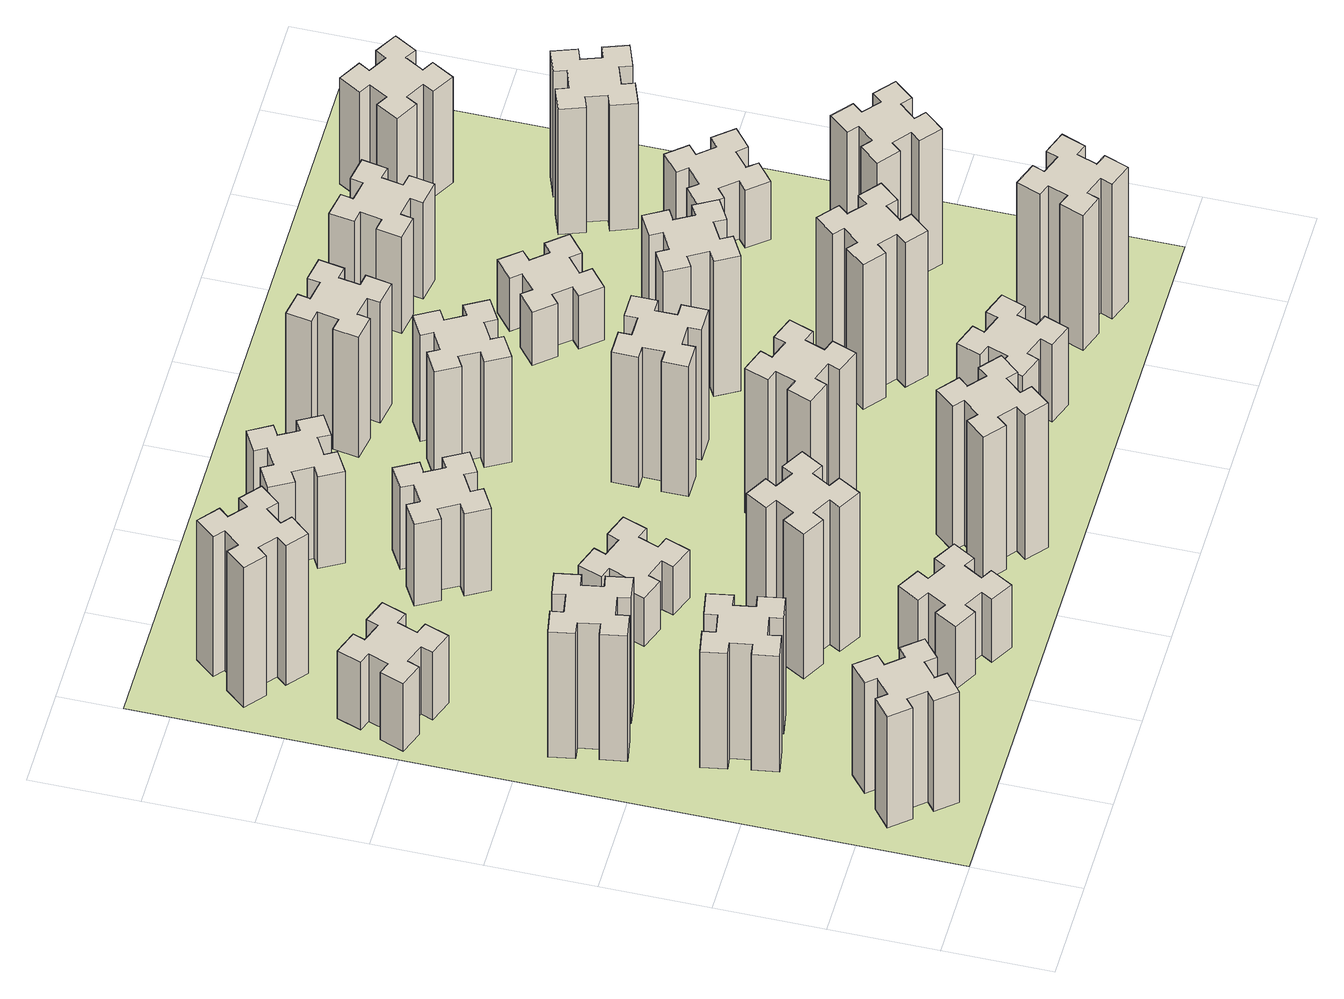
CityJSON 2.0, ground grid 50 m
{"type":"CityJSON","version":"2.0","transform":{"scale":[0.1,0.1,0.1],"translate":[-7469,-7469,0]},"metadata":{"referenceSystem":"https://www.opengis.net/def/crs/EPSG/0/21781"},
"CityObjects":{
"building1":{"type":"Building","attributes":{"class":"1000","function":"1000","usage":"1000","yearOfConstruction":2016,"roofType":"1000","measuredHeight":69,"storeysAboveGround":30,"storeysBelowGround":0},"geometry":[{"type":"Solid","lod":"1","boundaries":[[[[0,1,2,3,4,5,6,7,8,9,10,11,12,13,14,15,16,17,18,19]],[[17,16,20,21]],[[16,15,22,20]],[[15,14,23,22]],[[14,13,24,23]],[[13,12,25,24]],[[12,11,26,25]],[[11,10,27,26]],[[10,9,28,27]],[[9,8,29,28]],[[8,7,30,29]],[[7,6,31,30]],[[6,5,32,31]],[[5,4,33,32]],[[4,3,34,33]],[[3,2,35,34]],[[2,1,36,35]],[[1,0,37,36]],[[0,19,38,37]],[[19,18,39,38]],[[18,17,21,39]],[[24,25,26,27,28,29,30,31,32,33,34,35,36,37,38,39,21,20,22,23]]]]}]},
"building2":{"type":"Building","attributes":{"class":"1000","function":"1000","usage":"1000","yearOfConstruction":2016,"roofType":"1000","measuredHeight":72,"storeysAboveGround":30,"storeysBelowGround":0},"geometry":[{"type":"Solid","lod":"1","boundaries":[[[[40,41,42,43,44,45,46,47,48,49,50,51,52,53,54,55,56,57,58,59]],[[57,56,60,61]],[[56,55,62,60]],[[55,54,63,62]],[[54,53,64,63]],[[53,52,65,64]],[[52,51,66,65]],[[51,50,67,66]],[[50,49,68,67]],[[49,48,69,68]],[[48,47,70,69]],[[47,46,71,70]],[[46,45,72,71]],[[45,44,73,72]],[[44,43,74,73]],[[43,42,75,74]],[[42,41,76,75]],[[41,40,77,76]],[[40,59,78,77]],[[59,58,79,78]],[[58,57,61,79]],[[64,65,66,67,68,69,70,71,72,73,74,75,76,77,78,79,61,60,62,63]]]]}]},
"building3":{"type":"Building","attributes":{"class":"1000","function":"1000","usage":"1000","yearOfConstruction":2016,"roofType":"1000","measuredHeight":78,"storeysAboveGround":30,"storeysBelowGround":0},"geometry":[{"type":"Solid","lod":"1","boundaries":[[[[80,81,82,83,84,85,86,87,88,89,90,91,92,93,94,95,96,97,98,99]],[[97,96,100,101]],[[96,95,102,100]],[[95,94,103,102]],[[94,93,104,103]],[[93,92,105,104]],[[92,91,106,105]],[[91,90,107,106]],[[90,89,108,107]],[[89,88,109,108]],[[88,87,110,109]],[[87,86,111,110]],[[86,85,112,111]],[[85,84,113,112]],[[84,83,114,113]],[[83,82,115,114]],[[82,81,116,115]],[[81,80,117,116]],[[80,99,118,117]],[[99,98,119,118]],[[98,97,101,119]],[[104,105,106,107,108,109,110,111,112,113,114,115,116,117,118,119,101,100,102,103]]]]}]},
"building4":{"type":"Building","attributes":{"class":"1000","function":"1000","usage":"1000","yearOfConstruction":2016,"roofType":"1000","measuredHeight":42,"storeysAboveGround":30,"storeysBelowGround":0},"geometry":[{"type":"Solid","lod":"1","boundaries":[[[[120,121,122,123,124,125,126,127,128,129,130,131,132,133,134,135,136,137,138,139]],[[137,136,140,141]],[[136,135,142,140]],[[135,134,143,142]],[[134,133,144,143]],[[133,132,145,144]],[[132,131,146,145]],[[131,130,147,146]],[[130,129,148,147]],[[129,128,149,148]],[[128,127,150,149]],[[127,126,151,150]],[[126,125,152,151]],[[125,124,153,152]],[[124,123,154,153]],[[123,122,155,154]],[[122,121,156,155]],[[121,120,157,156]],[[120,139,158,157]],[[139,138,159,158]],[[138,137,141,159]],[[144,145,146,147,148,149,150,151,152,153,154,155,156,157,158,159,141,140,142,143]]]]}]},
"building5":{"type":"Building","attributes":{"class":"1000","function":"1000","usage":"1000","yearOfConstruction":2016,"roofType":"1000","measuredHeight":39,"storeysAboveGround":30,"storeysBelowGround":0},"geometry":[{"type":"Solid","lod":"1","boundaries":[[[[160,161,162,163,164,165,166,167,168,169,170,171,172,173,174,175,176,177,178,179]],[[177,176,180,181]],[[176,175,182,180]],[[175,174,183,182]],[[174,173,184,183]],[[173,172,185,184]],[[172,171,186,185]],[[171,170,187,186]],[[170,169,188,187]],[[169,168,189,188]],[[168,167,190,189]],[[167,166,191,190]],[[166,165,192,191]],[[165,164,193,192]],[[164,163,194,193]],[[163,162,195,194]],[[162,161,196,195]],[[161,160,197,196]],[[160,179,198,197]],[[179,178,199,198]],[[178,177,181,199]],[[184,185,186,187,188,189,190,191,192,193,194,195,196,197,198,199,181,180,182,183]]]]}]},
"building6":{"type":"Building","attributes":{"class":"1000","function":"1000","usage":"1000","yearOfConstruction":2016,"roofType":"1000","measuredHeight":87,"storeysAboveGround":30,"storeysBelowGround":0},"geometry":[{"type":"Solid","lod":"1","boundaries":[[[[200,201,202,203,204,205,206,207,208,209,210,211,212,213,214,215,216,217,218,219]],[[217,216,220,221]],[[216,215,222,220]],[[215,214,223,222]],[[214,213,224,223]],[[213,212,225,224]],[[212,211,226,225]],[[211,210,227,226]],[[210,209,228,227]],[[209,208,229,228]],[[208,207,230,229]],[[207,206,231,230]],[[206,205,232,231]],[[205,204,233,232]],[[204,203,234,233]],[[203,202,235,234]],[[202,201,236,235]],[[201,200,237,236]],[[200,219,238,237]],[[219,218,239,238]],[[218,217,221,239]],[[224,225,226,227,228,229,230,231,232,233,234,235,236,237,238,239,221,220,222,223]]]]}]},
"building7":{"type":"Building","attributes":{"class":"1000","function":"1000","usage":"1000","yearOfConstruction":2016,"roofType":"1000","measuredHeight":90,"storeysAboveGround":30,"storeysBelowGround":0},"geometry":[{"type":"Solid","lod":"1","boundaries":[[[[240,241,242,243,244,245,246,247,248,249,250,251,252,253,254,255,256,257,258,259]],[[257,256,260,261]],[[256,255,262,260]],[[255,254,263,262]],[[254,253,264,263]],[[253,252,265,264]],[[252,251,266,265]],[[251,250,267,266]],[[250,249,268,267]],[[249,248,269,268]],[[248,247,270,269]],[[247,246,271,270]],[[246,245,272,271]],[[245,244,273,272]],[[244,243,274,273]],[[243,242,275,274]],[[242,241,276,275]],[[241,240,277,276]],[[240,259,278,277]],[[259,258,279,278]],[[258,257,261,279]],[[264,265,266,267,268,269,270,271,272,273,274,275,276,277,278,279,261,260,262,263]]]]}]},
"building8":{"type":"Building","attributes":{"class":"1000","function":"1000","usage":"1000","yearOfConstruction":2016,"roofType":"1000","measuredHeight":30,"storeysAboveGround":30,"storeysBelowGround":0},"geometry":[{"type":"Solid","lod":"1","boundaries":[[[[280,281,282,283,284,285,286,287,288,289,290,291,292,293,294,295,296,297,298,299]],[[297,296,300,301]],[[296,295,302,300]],[[295,294,303,302]],[[294,293,304,303]],[[293,292,305,304]],[[292,291,306,305]],[[291,290,307,306]],[[290,289,308,307]],[[289,288,309,308]],[[288,287,310,309]],[[287,286,311,310]],[[286,285,312,311]],[[285,284,313,312]],[[284,283,314,313]],[[283,282,315,314]],[[282,281,316,315]],[[281,280,317,316]],[[280,299,318,317]],[[299,298,319,318]],[[298,297,301,319]],[[304,305,306,307,308,309,310,311,312,313,314,315,316,317,318,319,301,300,302,303]]]]}]},
"building9":{"type":"Building","attributes":{"class":"1000","function":"1000","usage":"1000","yearOfConstruction":2016,"roofType":"1000","measuredHeight":51,"storeysAboveGround":30,"storeysBelowGround":0},"geometry":[{"type":"Solid","lod":"1","boundaries":[[[[320,321,322,323,324,325,326,327,328,329,330,331,332,333,334,335,336,337,338,339]],[[337,336,340,341]],[[336,335,342,340]],[[335,334,343,342]],[[334,333,344,343]],[[333,332,345,344]],[[332,331,346,345]],[[331,330,347,346]],[[330,329,348,347]],[[329,328,349,348]],[[328,327,350,349]],[[327,326,351,350]],[[326,325,352,351]],[[325,324,353,352]],[[324,323,354,353]],[[323,322,355,354]],[[322,321,356,355]],[[321,320,357,356]],[[320,339,358,357]],[[339,338,359,358]],[[338,337,341,359]],[[344,345,346,347,348,349,350,351,352,353,354,355,356,357,358,359,341,340,342,343]]]]}]},
"building10":{"type":"Building","attributes":{"class":"1000","function":"1000","usage":"1000","yearOfConstruction":2016,"roofType":"1000","measuredHeight":90,"storeysAboveGround":30,"storeysBelowGround":0},"geometry":[{"type":"Solid","lod":"1","boundaries":[[[[360,361,362,363,364,365,366,367,368,369,370,371,372,373,374,375,376,377,378,379]],[[377,376,380,381]],[[376,375,382,380]],[[375,374,383,382]],[[374,373,384,383]],[[373,372,385,384]],[[372,371,386,385]],[[371,370,387,386]],[[370,369,388,387]],[[369,368,389,388]],[[368,367,390,389]],[[367,366,391,390]],[[366,365,392,391]],[[365,364,393,392]],[[364,363,394,393]],[[363,362,395,394]],[[362,361,396,395]],[[361,360,397,396]],[[360,379,398,397]],[[379,378,399,398]],[[378,377,381,399]],[[384,385,386,387,388,389,390,391,392,393,394,395,396,397,398,399,381,380,382,383]]]]}]},
"building11":{"type":"Building","attributes":{"class":"1000","function":"1000","usage":"1000","yearOfConstruction":2016,"roofType":"1000","measuredHeight":57,"storeysAboveGround":30,"storeysBelowGround":0},"geometry":[{"type":"Solid","lod":"1","boundaries":[[[[400,401,402,403,404,405,406,407,408,409,410,411,412,413,414,415,416,417,418,419]],[[417,416,420,421]],[[416,415,422,420]],[[415,414,423,422]],[[414,413,424,423]],[[413,412,425,424]],[[412,411,426,425]],[[411,410,427,426]],[[410,409,428,427]],[[409,408,429,428]],[[408,407,430,429]],[[407,406,431,430]],[[406,405,432,431]],[[405,404,433,432]],[[404,403,434,433]],[[403,402,435,434]],[[402,401,436,435]],[[401,400,437,436]],[[400,419,438,437]],[[419,418,439,438]],[[418,417,421,439]],[[424,425,426,427,428,429,430,431,432,433,434,435,436,437,438,439,421,420,422,423]]]]}]},
"building12":{"type":"Building","attributes":{"class":"1000","function":"1000","usage":"1000","yearOfConstruction":2016,"roofType":"1000","measuredHeight":90,"storeysAboveGround":30,"storeysBelowGround":0},"geometry":[{"type":"Solid","lod":"1","boundaries":[[[[440,441,442,443,444,445,446,447,448,449,450,451,452,453,454,455,456,457,458,459]],[[457,456,460,461]],[[456,455,462,460]],[[455,454,463,462]],[[454,453,464,463]],[[453,452,465,464]],[[452,451,466,465]],[[451,450,467,466]],[[450,449,468,467]],[[449,448,469,468]],[[448,447,470,469]],[[447,446,471,470]],[[446,445,472,471]],[[445,444,473,472]],[[444,443,474,473]],[[443,442,475,474]],[[442,441,476,475]],[[441,440,477,476]],[[440,459,478,477]],[[459,458,479,478]],[[458,457,461,479]],[[464,465,466,467,468,469,470,471,472,473,474,475,476,477,478,479,461,460,462,463]]]]}]},
"building13":{"type":"Building","attributes":{"class":"1000","function":"1000","usage":"1000","yearOfConstruction":2016,"roofType":"1000","measuredHeight":81,"storeysAboveGround":30,"storeysBelowGround":0},"geometry":[{"type":"Solid","lod":"1","boundaries":[[[[480,481,482,483,484,485,486,487,488,489,490,491,492,493,494,495,496,497,498,499]],[[497,496,500,501]],[[496,495,502,500]],[[495,494,503,502]],[[494,493,504,503]],[[493,492,505,504]],[[492,491,506,505]],[[491,490,507,506]],[[490,489,508,507]],[[489,488,509,508]],[[488,487,510,509]],[[487,486,511,510]],[[486,485,512,511]],[[485,484,513,512]],[[484,483,514,513]],[[483,482,515,514]],[[482,481,516,515]],[[481,480,517,516]],[[480,499,518,517]],[[499,498,519,518]],[[498,497,501,519]],[[504,505,506,507,508,509,510,511,512,513,514,515,516,517,518,519,501,500,502,503]]]]}]},
"building14":{"type":"Building","attributes":{"class":"1000","function":"1000","usage":"1000","yearOfConstruction":2016,"roofType":"1000","measuredHeight":66,"storeysAboveGround":30,"storeysBelowGround":0},"geometry":[{"type":"Solid","lod":"1","boundaries":[[[[520,521,522,523,524,525,526,527,528,529,530,531,532,533,534,535,536,537,538,539]],[[537,536,540,541]],[[536,535,542,540]],[[535,534,543,542]],[[534,533,544,543]],[[533,532,545,544]],[[532,531,546,545]],[[531,530,547,546]],[[530,529,548,547]],[[529,528,549,548]],[[528,527,550,549]],[[527,526,551,550]],[[526,525,552,551]],[[525,524,553,552]],[[524,523,554,553]],[[523,522,555,554]],[[522,521,556,555]],[[521,520,557,556]],[[520,539,558,557]],[[539,538,559,558]],[[538,537,541,559]],[[544,545,546,547,548,549,550,551,552,553,554,555,556,557,558,559,541,540,542,543]]]]}]},
"building15":{"type":"Building","attributes":{"class":"1000","function":"1000","usage":"1000","yearOfConstruction":2016,"roofType":"1000","measuredHeight":48,"storeysAboveGround":30,"storeysBelowGround":0},"geometry":[{"type":"Solid","lod":"1","boundaries":[[[[560,561,562,563,564,565,566,567,568,569,570,571,572,573,574,575,576,577,578,579]],[[577,576,580,581]],[[576,575,582,580]],[[575,574,583,582]],[[574,573,584,583]],[[573,572,585,584]],[[572,571,586,585]],[[571,570,587,586]],[[570,569,588,587]],[[569,568,589,588]],[[568,567,590,589]],[[567,566,591,590]],[[566,565,592,591]],[[565,564,593,592]],[[564,563,594,593]],[[563,562,595,594]],[[562,561,596,595]],[[561,560,597,596]],[[560,579,598,597]],[[579,578,599,598]],[[578,577,581,599]],[[584,585,586,587,588,589,590,591,592,593,594,595,596,597,598,599,581,580,582,583]]]]}]},
"building16":{"type":"Building","attributes":{"class":"1000","function":"1000","usage":"1000","yearOfConstruction":2016,"roofType":"1000","measuredHeight":75,"storeysAboveGround":30,"storeysBelowGround":0},"geometry":[{"type":"Solid","lod":"1","boundaries":[[[[600,601,602,603,604,605,606,607,608,609,610,611,612,613,614,615,616,617,618,619]],[[617,616,620,621]],[[616,615,622,620]],[[615,614,623,622]],[[614,613,624,623]],[[613,612,625,624]],[[612,611,626,625]],[[611,610,627,626]],[[610,609,628,627]],[[609,608,629,628]],[[608,607,630,629]],[[607,606,631,630]],[[606,605,632,631]],[[605,604,633,632]],[[604,603,634,633]],[[603,602,635,634]],[[602,601,636,635]],[[601,600,637,636]],[[600,619,638,637]],[[619,618,639,638]],[[618,617,621,639]],[[624,625,626,627,628,629,630,631,632,633,634,635,636,637,638,639,621,620,622,623]]]]}]},
"building17":{"type":"Building","attributes":{"class":"1000","function":"1000","usage":"1000","yearOfConstruction":2016,"roofType":"1000","measuredHeight":90,"storeysAboveGround":30,"storeysBelowGround":0},"geometry":[{"type":"Solid","lod":"1","boundaries":[[[[640,641,642,643,644,645,646,647,648,649,650,651,652,653,654,655,656,657,658,659]],[[657,656,660,661]],[[656,655,662,660]],[[655,654,663,662]],[[654,653,664,663]],[[653,652,665,664]],[[652,651,666,665]],[[651,650,667,666]],[[650,649,668,667]],[[649,648,669,668]],[[648,647,670,669]],[[647,646,671,670]],[[646,645,672,671]],[[645,644,673,672]],[[644,643,674,673]],[[643,642,675,674]],[[642,641,676,675]],[[641,640,677,676]],[[640,659,678,677]],[[659,658,679,678]],[[658,657,661,679]],[[664,665,666,667,668,669,670,671,672,673,674,675,676,677,678,679,661,660,662,663]]]]}]},
"building18":{"type":"Building","attributes":{"class":"1000","function":"1000","usage":"1000","yearOfConstruction":2016,"roofType":"1000","measuredHeight":84,"storeysAboveGround":30,"storeysBelowGround":0},"geometry":[{"type":"Solid","lod":"1","boundaries":[[[[680,681,682,683,684,685,686,687,688,689,690,691,692,693,694,695,696,697,698,699]],[[697,696,700,701]],[[696,695,702,700]],[[695,694,703,702]],[[694,693,704,703]],[[693,692,705,704]],[[692,691,706,705]],[[691,690,707,706]],[[690,689,708,707]],[[689,688,709,708]],[[688,687,710,709]],[[687,686,711,710]],[[686,685,712,711]],[[685,684,713,712]],[[684,683,714,713]],[[683,682,715,714]],[[682,681,716,715]],[[681,680,717,716]],[[680,699,718,717]],[[699,698,719,718]],[[698,697,701,719]],[[704,705,706,707,708,709,710,711,712,713,714,715,716,717,718,719,701,700,702,703]]]]}]},
"building19":{"type":"Building","attributes":{"class":"1000","function":"1000","usage":"1000","yearOfConstruction":2016,"roofType":"1000","measuredHeight":33,"storeysAboveGround":30,"storeysBelowGround":0},"geometry":[{"type":"Solid","lod":"1","boundaries":[[[[720,721,722,723,724,725,726,727,728,729,730,731,732,733,734,735,736,737,738,739]],[[737,736,740,741]],[[736,735,742,740]],[[735,734,743,742]],[[734,733,744,743]],[[733,732,745,744]],[[732,731,746,745]],[[731,730,747,746]],[[730,729,748,747]],[[729,728,749,748]],[[728,727,750,749]],[[727,726,751,750]],[[726,725,752,751]],[[725,724,753,752]],[[724,723,754,753]],[[723,722,755,754]],[[722,721,756,755]],[[721,720,757,756]],[[720,739,758,757]],[[739,738,759,758]],[[738,737,741,759]],[[744,745,746,747,748,749,750,751,752,753,754,755,756,757,758,759,741,740,742,743]]]]}]},
"building20":{"type":"Building","attributes":{"class":"1000","function":"1000","usage":"1000","yearOfConstruction":2016,"roofType":"1000","measuredHeight":84,"storeysAboveGround":30,"storeysBelowGround":0},"geometry":[{"type":"Solid","lod":"1","boundaries":[[[[760,761,762,763,764,765,766,767,768,769,770,771,772,773,774,775,776,777,778,779]],[[777,776,780,781]],[[776,775,782,780]],[[775,774,783,782]],[[774,773,784,783]],[[773,772,785,784]],[[772,771,786,785]],[[771,770,787,786]],[[770,769,788,787]],[[769,768,789,788]],[[768,767,790,789]],[[767,766,791,790]],[[766,765,792,791]],[[765,764,793,792]],[[764,763,794,793]],[[763,762,795,794]],[[762,761,796,795]],[[761,760,797,796]],[[760,779,798,797]],[[779,778,799,798]],[[778,777,781,799]],[[784,785,786,787,788,789,790,791,792,793,794,795,796,797,798,799,781,780,782,783]]]]}]},
"building21":{"type":"Building","attributes":{"class":"1000","function":"1000","usage":"1000","yearOfConstruction":2016,"roofType":"1000","measuredHeight":60,"storeysAboveGround":30,"storeysBelowGround":0},"geometry":[{"type":"Solid","lod":"1","boundaries":[[[[800,801,802,803,804,805,806,807,808,809,810,811,812,813,814,815,816,817,818,819]],[[817,816,820,821]],[[816,815,822,820]],[[815,814,823,822]],[[814,813,824,823]],[[813,812,825,824]],[[812,811,826,825]],[[811,810,827,826]],[[810,809,828,827]],[[809,808,829,828]],[[808,807,830,829]],[[807,806,831,830]],[[806,805,832,831]],[[805,804,833,832]],[[804,803,834,833]],[[803,802,835,834]],[[802,801,836,835]],[[801,800,837,836]],[[800,819,838,837]],[[819,818,839,838]],[[818,817,821,839]],[[824,825,826,827,828,829,830,831,832,833,834,835,836,837,838,839,821,820,822,823]]]]}]},
"building22":{"type":"Building","attributes":{"class":"1000","function":"1000","usage":"1000","yearOfConstruction":2016,"roofType":"1000","measuredHeight":84,"storeysAboveGround":30,"storeysBelowGround":0},"geometry":[{"type":"Solid","lod":"1","boundaries":[[[[840,841,842,843,844,845,846,847,848,849,850,851,852,853,854,855,856,857,858,859]],[[857,856,860,861]],[[856,855,862,860]],[[855,854,863,862]],[[854,853,864,863]],[[853,852,865,864]],[[852,851,866,865]],[[851,850,867,866]],[[850,849,868,867]],[[849,848,869,868]],[[848,847,870,869]],[[847,846,871,870]],[[846,845,872,871]],[[845,844,873,872]],[[844,843,874,873]],[[843,842,875,874]],[[842,841,876,875]],[[841,840,877,876]],[[840,859,878,877]],[[859,858,879,878]],[[858,857,861,879]],[[864,865,866,867,868,869,870,871,872,873,874,875,876,877,878,879,861,860,862,863]]]]}]},
"building23":{"type":"Building","attributes":{"class":"1000","function":"1000","usage":"1000","yearOfConstruction":2016,"roofType":"1000","measuredHeight":36,"storeysAboveGround":30,"storeysBelowGround":0},"geometry":[{"type":"Solid","lod":"1","boundaries":[[[[880,881,882,883,884,885,886,887,888,889,890,891,892,893,894,895,896,897,898,899]],[[897,896,900,901]],[[896,895,902,900]],[[895,894,903,902]],[[894,893,904,903]],[[893,892,905,904]],[[892,891,906,905]],[[891,890,907,906]],[[890,889,908,907]],[[889,888,909,908]],[[888,887,910,909]],[[887,886,911,910]],[[886,885,912,911]],[[885,884,913,912]],[[884,883,914,913]],[[883,882,915,914]],[[882,881,916,915]],[[881,880,917,916]],[[880,899,918,917]],[[899,898,919,918]],[[898,897,901,919]],[[904,905,906,907,908,909,910,911,912,913,914,915,916,917,918,919,901,900,902,903]]]]}]},
"building24":{"type":"Building","attributes":{"class":"1000","function":"1000","usage":"1000","yearOfConstruction":2016,"roofType":"1000","measuredHeight":78,"storeysAboveGround":30,"storeysBelowGround":0},"geometry":[{"type":"Solid","lod":"1","boundaries":[[[[920,921,922,923,924,925,926,927,928,929,930,931,932,933,934,935,936,937,938,939]],[[937,936,940,941]],[[936,935,942,940]],[[935,934,943,942]],[[934,933,944,943]],[[933,932,945,944]],[[932,931,946,945]],[[931,930,947,946]],[[930,929,948,947]],[[929,928,949,948]],[[928,927,950,949]],[[927,926,951,950]],[[926,925,952,951]],[[925,924,953,952]],[[924,923,954,953]],[[923,922,955,954]],[[922,921,956,955]],[[921,920,957,956]],[[920,939,958,957]],[[939,938,959,958]],[[938,937,941,959]],[[944,945,946,947,948,949,950,951,952,953,954,955,956,957,958,959,941,940,942,943]]]]}]},
"building25":{"type":"Building","attributes":{"class":"1000","function":"1000","usage":"1000","yearOfConstruction":2016,"roofType":"1000","measuredHeight":66,"storeysAboveGround":30,"storeysBelowGround":0},"geometry":[{"type":"Solid","lod":"1","boundaries":[[[[960,961,962,963,964,965,966,967,968,969,970,971,972,973,974,975,976,977,978,979]],[[977,976,980,981]],[[976,975,982,980]],[[975,974,983,982]],[[974,973,984,983]],[[973,972,985,984]],[[972,971,986,985]],[[971,970,987,986]],[[970,969,988,987]],[[969,968,989,988]],[[968,967,990,989]],[[967,966,991,990]],[[966,965,992,991]],[[965,964,993,992]],[[964,963,994,993]],[[963,962,995,994]],[[962,961,996,995]],[[961,960,997,996]],[[960,979,998,997]],[[979,978,999,998]],[[978,977,981,999]],[[984,985,986,987,988,989,990,991,992,993,994,995,996,997,998,999,981,980,982,983]]]]}]},
"landuse1":{"type":"LandUse","attributes":{"name":"plot1","function":"1010"},"geometry":[{"type":"MultiSurface","lod":"1","boundaries":[[[1000,1001,1002,1003]]]}]}
},
"vertices":[
[492,408,0],[427,484,0],[473,523,0],[396,615,0],[304,538,0],[343,492,0],[266,427,0],[228,473,0],[136,396,0],[213,304,0],[259,343,0],[323,266,0],[277,228,0],[354,136,0],[446,213,0],[408,259,0],[484,323,0],[523,277,0],[615,354,0],[538,446,0],[484,323,690],[523,277,690],[408,259,690],[446,213,690],[354,136,690],[277,228,690],[323,266,690],[259,343,690],[213,304,690],[136,396,690],[228,473,690],[266,427,690],[343,492,690],[304,538,690],[396,615,690],[473,523,690],[427,484,690],[492,408,690],[538,446,690],[615,354,690],
[505,1232,0],[407,1215,0],[397,1274,0],[278,1253,0],[299,1135,0],[358,1145,0],[376,1047,0],[317,1037,0],[337,918,0],[456,939,0],[445,998,0],[544,1016,0],[554,957,0],[672,977,0],[651,1096,0],[592,1085,0],[575,1184,0],[634,1194,0],[613,1312,0],[495,1291,0],[575,1184,720],[634,1194,720],[592,1085,720],[651,1096,720],[672,977,720],[554,957,720],[544,1016,720],[445,998,720],[456,939,720],[337,918,720],[317,1037,720],[376,1047,720],[358,1145,720],[299,1135,720],[278,1253,720],[397,1274,720],[407,1215,720],[505,1232,720],[495,1291,720],[613,1312,720],
[405,1872,0],[307,1855,0],[297,1914,0],[178,1893,0],[199,1775,0],[258,1785,0],[276,1687,0],[217,1677,0],[237,1558,0],[356,1579,0],[345,1638,0],[444,1656,0],[454,1597,0],[572,1617,0],[551,1736,0],[492,1725,0],[475,1824,0],[534,1834,0],[513,1952,0],[395,1931,0],[475,1824,780],[534,1834,780],[492,1725,780],[551,1736,780],[572,1617,780],[454,1597,780],[444,1656,780],[345,1638,780],[356,1579,780],[237,1558,780],[217,1677,780],[276,1687,780],[258,1785,780],[199,1775,780],[178,1893,780],[297,1914,780],[307,1855,780],[405,1872,780],[395,1931,780],[513,1952,780],
[191,2509,0],[285,2475,0],[264,2419,0],[377,2377,0],[418,2490,0],[362,2511,0],[396,2605,0],[452,2584,0],[493,2697,0],[380,2738,0],[360,2682,0],[266,2716,0],[287,2772,0],[174,2813,0],[133,2700,0],[189,2680,0],[155,2586,0],[99,2607,0],[57,2494,0],[170,2453,0],[155,2586,420],[99,2607,420],[189,2680,420],[133,2700,420],[174,2813,420],[287,2772,420],[266,2716,420],[360,2682,420],[380,2738,420],[493,2697,420],[452,2584,420],[396,2605,420],[362,2511,420],[418,2490,420],[377,2377,420],[264,2419,420],[285,2475,420],[191,2509,420],[170,2453,420],[57,2494,420],
[1145,474,0],[1095,387,0],[1043,417,0],[983,313,0],[1087,253,0],[1117,305,0],[1204,255,0],[1174,203,0],[1278,143,0],[1338,247,0],[1286,277,0],[1336,364,0],[1388,334,0],[1448,438,0],[1344,498,0],[1314,446,0],[1227,496,0],[1257,548,0],[1153,608,0],[1093,504,0],[1227,496,390],[1257,548,390],[1314,446,390],[1344,498,390],[1448,438,390],[1388,334,390],[1336,364,390],[1286,277,390],[1338,247,390],[1278,143,390],[1174,203,390],[1204,255,390],[1117,305,390],[1087,253,390],[983,313,390],[1043,417,390],[1095,387,390],[1145,474,390],[1093,504,390],[1153,608,390],
[427,3126,0],[492,3203,0],[538,3164,0],[615,3256,0],[523,3333,0],[484,3287,0],[408,3352,0],[446,3398,0],[354,3475,0],[277,3383,0],[323,3344,0],[259,3268,0],[213,3306,0],[136,3214,0],[228,3137,0],[266,3183,0],[343,3119,0],[304,3073,0],[396,2996,0],[473,3088,0],[343,3119,870],[304,3073,870],[266,3183,870],[228,3137,870],[136,3214,870],[213,3306,870],[259,3268,870],[323,3344,870],[277,3383,870],[354,3475,870],[446,3398,870],[408,3352,870],[484,3287,870],[523,3333,870],[615,3256,870],[538,3164,870],[492,3203,870],[427,3126,870],[473,3088,870],[396,2996,870],
[1214,1086,0],[1127,1136,0],[1157,1188,0],[1053,1248,0],[993,1144,0],[1045,1114,0],[995,1027,0],[943,1057,0],[883,953,0],[987,893,0],[1017,945,0],[1104,895,0],[1074,843,0],[1178,783,0],[1238,887,0],[1186,917,0],[1236,1004,0],[1288,974,0],[1348,1078,0],[1244,1138,0],[1236,1004,900],[1288,974,900],[1186,917,900],[1238,887,900],[1178,783,900],[1074,843,900],[1104,895,900],[1017,945,900],[987,893,900],[883,953,900],[943,1057,900],[995,1027,900],[1045,1114,900],[993,1144,900],[1053,1248,900],[1157,1188,900],[1127,1136,900],[1214,1086,900],[1244,1138,900],[1348,1078,900],
[1031,1669,0],[1125,1635,0],[1104,1579,0],[1217,1537,0],[1258,1650,0],[1202,1671,0],[1236,1765,0],[1292,1744,0],[1333,1857,0],[1220,1898,0],[1200,1842,0],[1106,1876,0],[1127,1932,0],[1014,1973,0],[973,1860,0],[1029,1840,0],[995,1746,0],[939,1767,0],[897,1654,0],[1010,1613,0],[995,1746,300],[939,1767,300],[1029,1840,300],[973,1860,300],[1014,1973,300],[1127,1932,300],[1106,1876,300],[1200,1842,300],[1220,1898,300],[1333,1857,300],[1292,1744,300],[1236,1765,300],[1202,1671,300],[1258,1650,300],[1217,1537,300],[1104,1579,300],[1125,1635,300],[1031,1669,300],[1010,1613,300],[897,1654,300],
[1236,2607,0],[1186,2694,0],[1238,2724,0],[1178,2828,0],[1074,2768,0],[1104,2716,0],[1017,2666,0],[987,2718,0],[883,2658,0],[943,2554,0],[995,2584,0],[1045,2497,0],[993,2467,0],[1053,2363,0],[1157,2423,0],[1127,2475,0],[1214,2525,0],[1244,2473,0],[1348,2533,0],[1288,2637,0],[1214,2525,510],[1244,2473,510],[1127,2475,510],[1157,2423,510],[1053,2363,510],[993,2467,510],[1045,2497,510],[995,2584,510],[943,2554,510],[883,2658,510],[987,2718,510],[1017,2666,510],[1104,2716,510],[1074,2768,510],[1178,2828,510],[1238,2724,510],[1186,2694,510],[1236,2607,510],[1288,2637,510],[1348,2533,510],
[1746,323,0],[1823,259,0],[1784,213,0],[1876,136,0],[1953,228,0],[1907,266,0],[1972,343,0],[2018,304,0],[2095,396,0],[2003,473,0],[1964,427,0],[1888,492,0],[1926,538,0],[1834,615,0],[1757,523,0],[1803,484,0],[1739,408,0],[1693,446,0],[1616,354,0],[1708,277,0],[1739,408,900],[1693,446,900],[1803,484,900],[1757,523,900],[1834,615,900],[1926,538,900],[1888,492,900],[1964,427,900],[2003,473,900],[2095,396,900],[2018,304,900],[1972,343,900],[1907,266,900],[1953,228,900],[1876,136,900],[1784,213,900],[1823,259,900],[1746,323,900],[1708,277,900],[1616,354,900],
[995,3224,0],[1045,3137,0],[993,3107,0],[1053,3003,0],[1157,3063,0],[1127,3115,0],[1214,3165,0],[1244,3113,0],[1348,3173,0],[1288,3277,0],[1236,3247,0],[1186,3334,0],[1238,3364,0],[1178,3468,0],[1074,3408,0],[1104,3356,0],[1017,3306,0],[987,3358,0],[883,3298,0],[943,3194,0],[1017,3306,570],[987,3358,570],[1104,3356,570],[1074,3408,570],[1178,3468,570],[1238,3364,570],[1186,3334,570],[1236,3247,570],[1288,3277,570],[1348,3173,570],[1244,3113,570],[1214,3165,570],[1127,3115,570],[1157,3063,570],[1053,3003,570],[993,3107,570],[1045,3137,570],[995,3224,570],[943,3194,570],[883,3298,570],
[1940,1302,0],[1846,1336,0],[1867,1392,0],[1754,1433,0],[1713,1320,0],[1769,1300,0],[1735,1206,0],[1679,1227,0],[1637,1114,0],[1750,1073,0],[1771,1129,0],[1865,1095,0],[1844,1039,0],[1957,997,0],[1998,1110,0],[1942,1131,0],[1976,1225,0],[2032,1204,0],[2073,1317,0],[1960,1358,0],[1976,1225,900],[2032,1204,900],[1942,1131,900],[1998,1110,900],[1957,997,900],[1844,1039,900],[1865,1095,900],[1771,1129,900],[1750,1073,900],[1637,1114,900],[1679,1227,900],[1735,1206,900],[1769,1300,900],[1713,1320,900],[1754,1433,900],[1867,1392,900],[1846,1336,900],[1940,1302,900],[1960,1358,900],[2073,1317,900],
[1845,1905,0],[1845,1805,0],[1785,1805,0],[1785,1685,0],[1905,1685,0],[1905,1745,0],[2005,1745,0],[2005,1685,0],[2125,1685,0],[2125,1805,0],[2065,1805,0],[2065,1905,0],[2125,1905,0],[2125,2025,0],[2005,2025,0],[2005,1965,0],[1905,1965,0],[1905,2025,0],[1785,2025,0],[1785,1905,0],[1905,1965,810],[1905,2025,810],[2005,1965,810],[2005,2025,810],[2125,2025,810],[2125,1905,810],[2065,1905,810],[2065,1805,810],[2125,1805,810],[2125,1685,810],[2005,1685,810],[2005,1745,810],[1905,1745,810],[1905,1685,810],[1785,1685,810],[1785,1805,810],[1845,1805,810],[1845,1905,810],[1785,1905,810],[1785,2025,810],
[1976,2707,0],[1926,2794,0],[1978,2824,0],[1918,2928,0],[1814,2868,0],[1844,2816,0],[1757,2766,0],[1727,2818,0],[1623,2758,0],[1683,2654,0],[1735,2684,0],[1785,2597,0],[1733,2567,0],[1793,2463,0],[1897,2523,0],[1867,2575,0],[1954,2625,0],[1984,2573,0],[2088,2633,0],[2028,2737,0],[1954,2625,660],[1984,2573,660],[1867,2575,660],[1897,2523,660],[1793,2463,660],[1733,2567,660],[1785,2597,660],[1735,2684,660],[1683,2654,660],[1623,2758,660],[1727,2818,660],[1757,2766,660],[1844,2816,660],[1814,2868,660],[1918,2928,660],[1978,2824,660],[1926,2794,660],[1976,2707,660],[2028,2737,660],[2088,2633,660],
[2509,560,0],[2475,466,0],[2419,487,0],[2377,374,0],[2490,333,0],[2511,389,0],[2605,355,0],[2584,299,0],[2697,257,0],[2738,370,0],[2682,391,0],[2716,485,0],[2772,464,0],[2813,577,0],[2700,618,0],[2680,562,0],[2586,596,0],[2607,652,0],[2494,693,0],[2453,580,0],[2586,596,480],[2607,652,480],[2680,562,480],[2700,618,480],[2813,577,480],[2772,464,480],[2716,485,480],[2682,391,480],[2738,370,480],[2697,257,480],[2584,299,480],[2605,355,480],[2511,389,480],[2490,333,480],[2377,374,480],[2419,487,480],[2475,466,480],[2509,560,480],[2453,580,480],[2494,693,480],
[1955,3167,0],[1972,3265,0],[2031,3255,0],[2052,3373,0],[1934,3394,0],[1924,3335,0],[1825,3352,0],[1836,3411,0],[1717,3432,0],[1697,3314,0],[1756,3304,0],[1738,3205,0],[1679,3216,0],[1658,3097,0],[1777,3077,0],[1787,3136,0],[1885,3118,0],[1875,3059,0],[1993,3038,0],[2014,3157,0],[1885,3118,750],[1875,3059,750],[1787,3136,750],[1777,3077,750],[1658,3097,750],[1679,3216,750],[1738,3205,750],[1756,3304,750],[1697,3314,750],[1717,3432,750],[1836,3411,750],[1825,3352,750],[1924,3335,750],[1934,3394,750],[2052,3373,750],[2031,3255,750],[1972,3265,750],[1955,3167,750],[2014,3157,750],[1993,3038,750],
[2747,1006,0],[2812,1083,0],[2858,1044,0],[2935,1136,0],[2843,1213,0],[2804,1167,0],[2728,1232,0],[2766,1278,0],[2674,1355,0],[2597,1263,0],[2643,1224,0],[2579,1148,0],[2533,1186,0],[2456,1094,0],[2548,1017,0],[2586,1063,0],[2663,999,0],[2624,953,0],[2716,876,0],[2793,968,0],[2663,999,900],[2624,953,900],[2586,1063,900],[2548,1017,900],[2456,1094,900],[2533,1186,900],[2579,1148,900],[2643,1224,900],[2597,1263,900],[2674,1355,900],[2766,1278,900],[2728,1232,900],[2804,1167,900],[2843,1213,900],[2935,1136,900],[2858,1044,900],[2812,1083,900],[2747,1006,900],[2793,968,900],[2716,876,900],
[2375,1844,0],[2425,1757,0],[2373,1727,0],[2433,1623,0],[2537,1683,0],[2507,1735,0],[2594,1785,0],[2624,1733,0],[2728,1793,0],[2668,1897,0],[2616,1867,0],[2566,1954,0],[2618,1984,0],[2558,2088,0],[2454,2028,0],[2484,1976,0],[2397,1926,0],[2367,1978,0],[2263,1918,0],[2323,1814,0],[2397,1926,840],[2367,1978,840],[2484,1976,840],[2454,2028,840],[2558,2088,840],[2618,1984,840],[2566,1954,840],[2616,1867,840],[2668,1897,840],[2728,1793,840],[2624,1733,840],[2594,1785,840],[2507,1735,840],[2537,1683,840],[2433,1623,840],[2373,1727,840],[2425,1757,840],[2375,1844,840],[2323,1814,840],[2263,1918,840],
[2479,2463,0],[2543,2386,0],[2497,2348,0],[2574,2256,0],[2666,2333,0],[2628,2379,0],[2704,2443,0],[2743,2397,0],[2835,2474,0],[2758,2566,0],[2712,2528,0],[2647,2604,0],[2693,2643,0],[2616,2735,0],[2524,2658,0],[2563,2612,0],[2486,2547,0],[2448,2593,0],[2356,2516,0],[2433,2424,0],[2486,2547,330],[2448,2593,330],[2563,2612,330],[2524,2658,330],[2616,2735,330],[2693,2643,330],[2647,2604,330],[2712,2528,330],[2758,2566,330],[2835,2474,330],[2743,2397,330],[2704,2443,330],[2628,2379,330],[2666,2333,330],[2574,2256,330],[2497,2348,330],[2543,2386,330],[2479,2463,330],[2433,2424,330],[2356,2516,330],
[3322,291,0],[3356,385,0],[3412,364,0],[3453,477,0],[3340,518,0],[3320,462,0],[3226,496,0],[3247,552,0],[3134,593,0],[3093,480,0],[3149,460,0],[3115,366,0],[3059,387,0],[3017,274,0],[3130,233,0],[3151,289,0],[3245,255,0],[3224,199,0],[3337,157,0],[3378,270,0],[3245,255,840],[3224,199,840],[3151,289,840],[3130,233,840],[3017,274,840],[3059,387,840],[3115,366,840],[3149,460,840],[3093,480,840],[3134,593,840],[3247,552,840],[3226,496,840],[3320,462,840],[3340,518,840],[3453,477,840],[3412,364,840],[3356,385,840],[3322,291,840],[3378,270,840],[3337,157,840],
[2695,3167,0],[2712,3265,0],[2771,3255,0],[2792,3373,0],[2674,3394,0],[2664,3335,0],[2565,3352,0],[2576,3411,0],[2457,3432,0],[2437,3314,0],[2496,3304,0],[2478,3205,0],[2419,3216,0],[2398,3097,0],[2517,3077,0],[2527,3136,0],[2625,3118,0],[2615,3059,0],[2733,3038,0],[2754,3157,0],[2625,3118,600],[2615,3059,600],[2527,3136,600],[2517,3077,600],[2398,3097,600],[2419,3216,600],[2478,3205,600],[2496,3304,600],[2437,3314,600],[2457,3432,600],[2576,3411,600],[2565,3352,600],[2664,3335,600],[2674,3394,600],[2792,3373,600],[2771,3255,600],[2712,3265,600],[2695,3167,600],[2754,3157,600],[2733,3038,600],
[3283,1324,0],[3219,1248,0],[3173,1286,0],[3096,1194,0],[3188,1117,0],[3226,1163,0],[3303,1099,0],[3264,1053,0],[3356,976,0],[3433,1068,0],[3387,1106,0],[3452,1183,0],[3498,1144,0],[3575,1236,0],[3483,1313,0],[3444,1267,0],[3368,1332,0],[3406,1378,0],[3314,1455,0],[3237,1363,0],[3368,1332,840],[3406,1378,840],[3444,1267,840],[3483,1313,840],[3575,1236,840],[3498,1144,840],[3452,1183,840],[3387,1106,840],[3433,1068,840],[3356,976,840],[3264,1053,840],[3303,1099,840],[3226,1163,840],[3188,1117,840],[3096,1194,840],[3173,1286,840],[3219,1248,840],[3283,1324,840],[3237,1363,840],[3314,1455,840],
[3219,1923,0],[3283,1846,0],[3237,1808,0],[3314,1716,0],[3406,1793,0],[3368,1839,0],[3444,1903,0],[3483,1857,0],[3575,1934,0],[3498,2026,0],[3452,1988,0],[3387,2064,0],[3433,2103,0],[3356,2195,0],[3264,2118,0],[3303,2072,0],[3226,2007,0],[3188,2053,0],[3096,1976,0],[3173,1884,0],[3226,2007,360],[3188,2053,360],[3303,2072,360],[3264,2118,360],[3356,2195,360],[3433,2103,360],[3387,2064,360],[3452,1988,360],[3498,2026,360],[3575,1934,360],[3483,1857,360],[3444,1903,360],[3368,1839,360],[3406,1793,360],[3314,1716,360],[3237,1808,360],[3283,1846,360],[3219,1923,360],[3173,1884,360],[3096,1976,360],
[3326,2375,0],[3420,2409,0],[3440,2353,0],[3553,2394,0],[3512,2507,0],[3456,2486,0],[3422,2580,0],[3478,2600,0],[3437,2713,0],[3324,2672,0],[3345,2616,0],[3251,2582,0],[3230,2638,0],[3117,2597,0],[3159,2484,0],[3215,2505,0],[3249,2411,0],[3193,2390,0],[3234,2277,0],[3347,2319,0],[3249,2411,780],[3193,2390,780],[3215,2505,780],[3159,2484,780],[3117,2597,780],[3230,2638,780],[3251,2582,780],[3345,2616,780],[3324,2672,780],[3437,2713,780],[3478,2600,780],[3422,2580,780],[3456,2486,780],[3512,2507,780],[3553,2394,780],[3440,2353,780],[3420,2409,780],[3326,2375,780],[3347,2319,780],[3234,2277,780],
[3137,3265,0],[3224,3215,0],[3194,3163,0],[3298,3103,0],[3358,3207,0],[3306,3237,0],[3356,3324,0],[3408,3294,0],[3468,3398,0],[3364,3458,0],[3334,3406,0],[3247,3456,0],[3277,3508,0],[3173,3568,0],[3113,3464,0],[3165,3434,0],[3115,3347,0],[3063,3377,0],[3003,3273,0],[3107,3213,0],[3115,3347,660],[3063,3377,660],[3165,3434,660],[3113,3464,660],[3173,3568,660],[3277,3508,660],[3247,3456,660],[3334,3406,660],[3364,3458,660],[3468,3398,660],[3408,3294,660],[3356,3324,660],[3306,3237,660],[3358,3207,660],[3298,3103,660],[3194,3163,660],[3224,3215,660],[3137,3265,660],[3107,3213,660],[3003,3273,660],
[5,3705,0],[3705,3705,0],[3705,5,0],[5,5,0]
]}
